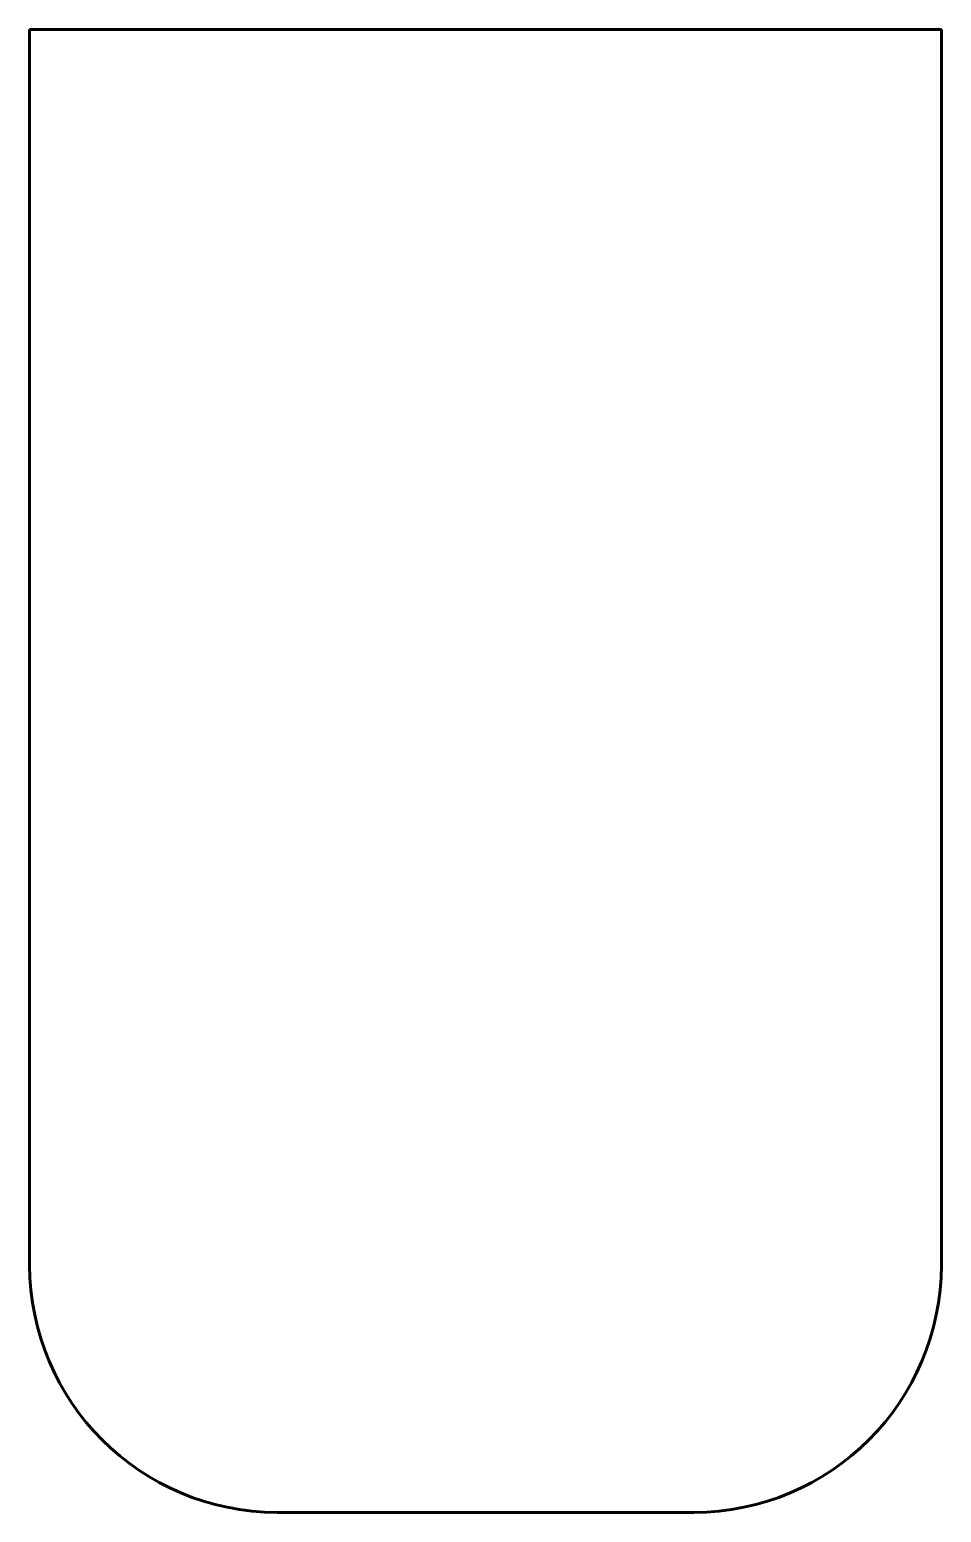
# Model space of a CAD drawing. Header units: millimetres. Extents: x -1.84 to 1.84, y 156.27 to 162.27.
import ezdxf

# ---------------------------------------------------------------- set-up
doc = ezdxf.new("R2010")
doc.units = ezdxf.units.MM
doc.linetypes.add('K5LT_BASIC', pattern=[0])

msp = doc.modelspace()

# ---------------------------------------------------------------- linework, layer by layer
at = {"color": 150, "linetype": 'K5LT_BASIC', "lineweight": 60, "true_color": 0x0080ff}
for p, q in [((1.8423, 162.2657), (-1.8423, 162.2657)), ((-1.8423, 160.2436), (-1.8423, 162.2657)), ((1.8423, 160.2436), (1.8423, 162.2657)), ((-1.8423, 160.2436), (-1.8423, 157.2707)), ((1.8423, 157.2707), (1.8423, 160.2436)), ((-0.8423, 156.2707), (0.8423, 156.2707)), ((0.6649, 156.2707), (0.8423, 156.2707))]:
    msp.add_line(p, q, dxfattribs=at)
for centre, start, end in [((-0.8423, 157.2707), 180, 270), ((0.8423, 157.2707), 270, 0)]:
    msp.add_arc(centre, 1, start, end, dxfattribs=at)

doc.saveas('drawing.dxf')
